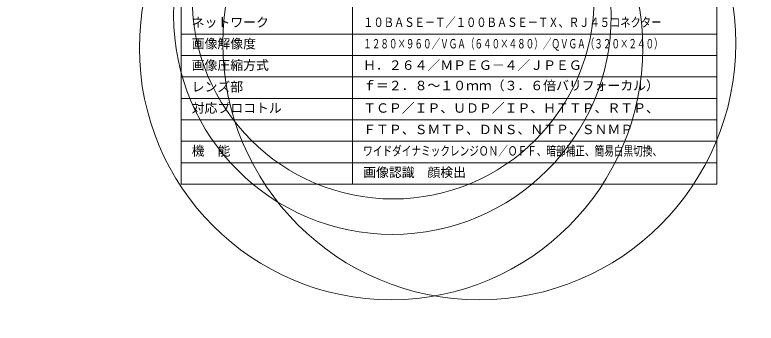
# Model space of a CAD drawing. Units: millimetres, scale not verified. Extents: x -485 to 425, y -876 to 214.
# Drawn here: x -101.5 to 71.4, y -88.9 to -17 of the extents above; entities that cross this region are included whole.
import ezdxf
from ezdxf.enums import TextEntityAlignment as Align

# ---------------------------------------------------------------- set-up
doc = ezdxf.new("R2010")
doc.units = ezdxf.units.MM
doc.header["$LTSCALE"] = 0.125
doc.layers.add('0-2_MOJI1', color=7, linetype='Continuous')
doc.layers.add('0-3_WAKU', color=1, linetype='Continuous', lineweight=18)
doc.layers.add('0-6_GAIKEI', color=1, linetype='Continuous', lineweight=18)
doc.styles.add('ＭＳ ゴシック', font='')
doc.styles.get('ＭＳ ゴシック').set_extended_font_data('MS Gothic')

msp = doc.modelspace()

# ---------------------------------------------------------------- linework, layer by layer
at = {"layer": '0-3_WAKU', "color": 4}
for p, q in [((-62.7449, -1.4967), (-62.7449, -56.4967)), ((-22.7449, -1.4967), (-22.7449, -56.4967)), ((62.2551, -1.4967), (62.2551, -56.4967)), ((62.2551, -56.4967), (-62.7449, -56.4967))]:
    msp.add_line(p, q, dxfattribs=at)
at = {"layer": '0-3_WAKU'}
for p, q in [((-62.7449, -21.4967), (62.2551, -21.4967)), ((-62.7449, -26.4967), (62.2551, -26.4967)), ((-62.7449, -31.4967), (62.2551, -31.4967)), ((-62.7449, -36.4967), (62.2551, -36.4967)), ((62.2551, -41.4967), (-62.7449, -41.4967)), ((62.2551, -46.4967), (-62.7449, -46.4967)), ((62.2551, -51.4967), (-62.7449, -51.4967))]:
    msp.add_line(p, q, dxfattribs=at)
at = {"layer": '0-6_GAIKEI'}
for centre, radius in [((6.8394, -23.6331), 59.8434), ((-29.9073, -420.6995), 454.8058), ((-29.6737, -414.9408), 449.1073), ((-29.4584, -409.6286), 443.8557), ((-29.3052, -405.8295), 440.1184), ((-29.274, -404.9416), 439.3599), ((-29.2336, -403.8998), 438.3823), ((-29.2094, -403.4278), 437.7797), ((-13.7377, -24.7412), 58.7074), ((-13.4179, -17.1628), 51.0574), ((-13.2435, -13.0625), 46.8884)]:
    msp.add_circle(centre, radius, dxfattribs=at)

# ---------------------------------------------------------------- texts
at = {"layer": '0-2_MOJI1', "style": 'ＭＳ ゴシック'}
for s, p in [('ネットワーク', (-60.2449, -20.4967)), ('画像解像度', (-60.2449, -25.4967)), ('画像圧縮方式', (-60.2449, -30.4967)), ('Ｈ．２６４／ＭＰＥＧ－４／ＪＰＥＧ', (-20.2449, -30.4967)), ('レンズ部', (-60.2449, -35.551)), ('ｆ＝２．８～１０ｍｍ（３．６倍バリフォーカル）', (-20.2449, -35.2482)), ('対応プロコトル', (-60.2449, -40.4967)), ('ＴＣＰ／ＩＰ、ＵＤＰ／ＩＰ、ＨＴＴＰ、ＲＴＰ、', (-20.2449, -40.4967)), ('ＦＴＰ、ＳＭＴＰ、ＤＮＳ、ＮＴＰ、ＳＮＭＰ', (-20.2449, -45.4967)), ('機\u3000能', (-60.2449, -50.4967)), ('画像認識\u3000顔検出', (-20.2449, -55.4967))]:
    msp.add_text(s, height=2.199, dxfattribs=at).set_placement(p, align=Align.BOTTOM_LEFT)
for s, width, p in [('１０ＢＡＳＥ－Ｔ／１００ＢＡＳＥ－ＴＸ、ＲＪ４５コネクター', 0.8, (-20.2449, -20.4967)), ('１２８０×９６０／ＶＧＡ（６４０×４８０）／ＱＶＧＡ（３２０×２４０）', 0.65, (-20.2449, -25.4967)), ('ワイドダイナミックレンジＯＮ／ＯＦＦ、暗部補正、簡易白黒切換、', 0.75, (-20.2449, -50.4967))]:
    msp.add_text(s, height=2.199, dxfattribs=dict(at, width=width)).set_placement(p, align=Align.BOTTOM_LEFT)

doc.saveas('drawing.dxf')
